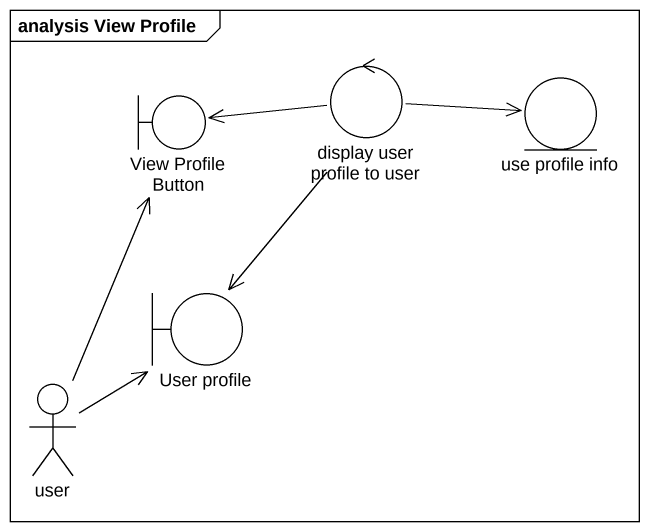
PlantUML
@startuml
mainframe analysis View Profile
boundary "View Profile Button" as View_Profile_Button
control "display user profile to user" as display_user_profile_to_user
entity "use profile info" as use_profile_info
boundary "User profile" as User_profile
actor user
display_user_profile_to_user -left-> View_Profile_Button
display_user_profile_to_user -right-> use_profile_info
display_user_profile_to_user --> User_profile
user -up-> View_Profile_Button
user -up-> User_profile
@enduml
